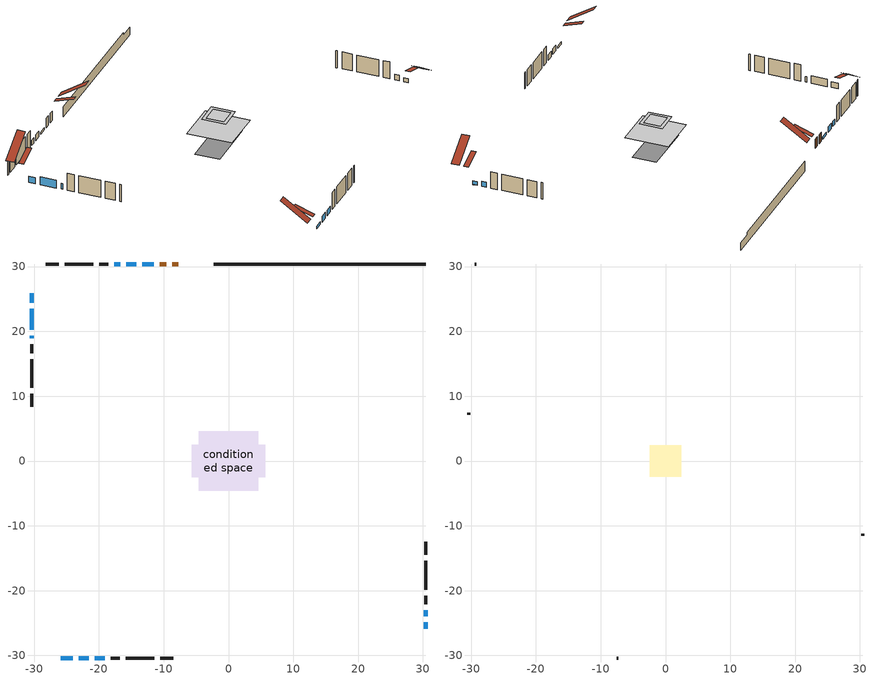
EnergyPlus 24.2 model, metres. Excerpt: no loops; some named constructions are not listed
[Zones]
conditioned space
 floor adiabatic (AdiabaticFloorConstruction): -4.55,-4.55 -4.55,4.55 4.55,4.55 4.55,-4.55 z1.57
 floor foundation (Slab1 construction): -5.64,-2.52 -5.64,2.52 5.64,2.52 5.64,-2.52 z-1.83
 wall outside (AdiabaticWallConstruction 1): -7.72,30.39 -8.64,30.39 / -9.57,30.39 -10.58,30.39 z0.35:2.38
 wall outside (AdiabaticWallConstruction): -30.39,25.85 -30.39,24.45 / -14.22,30.39 -15.77,30.39 / -23.14,-30.39 -21.58,-30.39 / -20.66,-30.39 -19.08,-30.39 z0.35:1.59; -11.51,30.39 -13.29,30.39 / -25.85,-30.39 -24.06,-30.39 z0.35:0.86; 30.39,-25.85 30.39,-24.9 z0.35:1.21; 30.39,-23.98 30.39,-23.04 / -16.69,30.39 -17.63,30.39 z0.35:1.52; -30.39,23.52 -30.39,20.22 z0.35:2.03; -30.39,19.29 -30.39,18.93 z0.35:1.57
 wall outside (Wall1 construction): -18.56,30.39 -19.91,30.39 / -18.15,-30.39 -16.81,-30.39 / -30.39,18 -30.39,16.66 / 30.39,-22.11 30.39,-20.76 z0.35:4.01
 wall outside (Wall2 construction): -20.84,30.39 -25.27,30.39 / -15.88,-30.39 -11.45,-30.39 / -30.39,15.73 -30.39,11.3 / 30.39,-19.83 30.39,-15.4 z0.35:4.01
 wall outside (Wall3 construction): -26.2,30.39 -28.23,30.39 / -10.52,-30.39 -8.49,-30.39 / -30.39,10.37 -30.39,8.34 / 30.39,-14.47 30.39,-12.44 z0.35:4.01
 wall foundation (FoundationWall1 construction): -2.24,30.39,-1.83 -2.24,30.39,0.35 27.13,30.39,0.35 27.13,30.39,-0.21 30.39,30.39,-0.21 30.39,30.39,-1.83
 window (WindowConstruction): -30.39,25.84 -30.39,24.45 z0.35:1.59
 window (WindowConstruction 9): -11.51,30.39 -13.29,30.39 z0.35:0.86
 window (WindowConstruction 10): -25.84,-30.39 -24.06,-30.39 z0.35:0.86
 window (WindowConstruction 1): -14.22,30.39 -15.77,30.39 z0.35:1.59
 window (WindowConstruction 2): -23.13,-30.39 -21.59,-30.39 z0.35:1.59
 window (WindowConstruction 3): 30.39,-25.84 30.39,-24.91 z0.35:1.21
 window (WindowConstruction 4): 30.39,-23.98 30.39,-23.04 z0.35:1.52
 window (WindowConstruction 5): -30.39,23.52 -30.39,20.22 z0.35:2.03
 window (WindowConstruction 6): -30.39,19.29 -30.39,18.93 z0.35:1.57
 window (WindowConstruction 7): -16.69,30.39 -17.63,30.39 z0.35:1.52
 window (WindowConstruction 8): -20.66,-30.39 -19.08,-30.39 z0.35:1.59
 door (Door): -7.72,30.39 -8.64,30.39 z0.35:2.38
 door (Door 1): -9.57,30.39 -10.58,30.39 z0.35:2.38
 ceiling adiabatic (AdiabaticFloorConstruction): 4.55,-4.55 4.55,4.55 -4.55,4.55 -4.55,-4.55 z1.57
 roof outside (Roof3 construction): -6.79,30.39,4.01 -6.79,26.44,5.33 -5.75,26.44,5.33 -5.75,30.39,4.01; -26.77,-30.39,4.01 -26.77,-26.44,5.33 -27.82,-26.44,5.33 -27.82,-30.39,4.01; -30.39,26.77,4.01 -26.44,26.77,5.33 -26.44,27.82,5.33 -30.39,27.82,4.01; 30.39,-26.77,4.01 26.44,-26.77,5.33 26.44,-27.82,5.33 30.39,-27.82,4.01
attic - vented
 floor to conditioned space (Floor1 construction Reversed): -1.78,-1.78 -1.78,1.78 1.78,1.78 1.78,-1.78 z4.01
 floor to conditioned space (Floor2 construction Reversed): -2.42,-2.42 -2.42,2.42 2.42,2.42 2.42,-2.42 z4.01
 wall outside (Wall4 construction): -29.16,30.39 -29.46,30.39 / -7.56,-30.39 -7.25,-30.39 / -30.39,7.41 -30.39,7.1 / 30.39,-11.51 30.39,-11.21 z0.35:4.01
 roof outside (Roof1 construction): -4.82,30.39,4.01 -4.82,24.91,7.66 -3.17,24.91,7.66 -3.17,30.39,4.01; -28.75,-30.39,4.01 -28.75,-24.91,7.66 -30.39,-24.91,7.66 -30.39,-30.39,4.01; -30.39,28.75,4.01 -24.91,28.75,7.66 -24.91,30.39,7.66 -30.39,30.39,4.01; 30.39,-28.75,4.01 24.91,-28.75,7.66 24.91,-30.39,7.66 30.39,-30.39,4.01
[Material] Roughness=Rough; Thermal Absorptance=0.9
Name | Thickness {m} | Conductivity {W/m-K} | Density {kg/m3} | Specific Heat {J/kg-K} | Solar Absorptance | Visible Absorptance
ceiling loosefill ins | 0.169333 | 0.0480833 | 16.02 | 1046.75 | 0.7 | 0.7
ceiling loosefill ins 1 | 0.0846667 | 0.0480833 | 16.02 | 1046.75 | 0.7 | 0.7
ceiling stud and cavity | 0.1397 | 0.0783191 | 65.682 | 1177.47 | 0.7 | 0.7
ceiling stud and cavity 1 | 0.1397 | 0.11633 | 65.682 | 1177.47 | 0.7 | 0.7
gypsum board | 0.0127 | 0.160291 | 801 | 837.4 | 0.6 | 0.6
[Construction]
Floor1 construction: ceiling loosefill ins, ceiling stud and cavity, gypsum board
Floor2 construction: ceiling loosefill ins 1, ceiling stud and cavity 1, gypsum board
[EnergyManagementSystem:OutputVariable] Type of Data in Variable=Summed; Update Frequency=ZoneTimestep
Name | EMS Variable | EMS Program or Subroutine | Units
loads_htg_floors_annual_outvar; Energy Management System Output Variable 15 | loads_htg_floors | component_loads_program | J
loads_htg_slabs_annual_outvar; Energy Management System Output Variable 16 | loads_htg_slabs | component_loads_program | J
loads_htg_internal_mass_annual_outvar; Energy Management System Output Variable 17 | loads_htg_internal_mass | component_loads_program | J
loads_htg_infil_annual_outvar; Energy Management System Output Variable 18 | loads_htg_infil | component_loads_program | J
loads_htg_natvent_annual_outvar; Energy Management System Output Variable 19 | loads_htg_natvent | component_loads_program | J
loads_htg_mechvent_annual_outvar; Energy Management System Output Variable 20 | loads_htg_mechvent | component_loads_program | J
loads_htg_whf_annual_outvar; Energy Management System Output Variable 21 | loads_htg_whf | component_loads_program | J
loads_htg_ducts_annual_outvar; Energy Management System Output Variable 22 | loads_htg_ducts | component_loads_program | J
loads_htg_intgains_annual_outvar; Energy Management System Output Variable 23 | loads_htg_intgains | component_loads_program | J
loads_htg_lighting_annual_outvar; Energy Management System Output Variable 24 | loads_htg_lighting | component_loads_program | J
loads_clg_roofs_annual_outvar; Energy Management System Output Variable 25 | loads_clg_roofs | component_loads_program | J
loads_clg_ceilings_annual_outvar; Energy Management System Output Variable 26 | loads_clg_ceilings | component_loads_program | J
loads_clg_walls_annual_outvar; Energy Management System Output Variable 27 | loads_clg_walls | component_loads_program | J
loads_clg_rim_joists_annual_outvar; Energy Management System Output Variable 28 | loads_clg_rim_joists | component_loads_program | J
loads_clg_foundation_walls_annual_outvar; Energy Management System Output Variable 29 | loads_clg_foundation_walls | component_loads_program | J
loads_clg_doors_annual_outvar; Energy Management System Output Variable 30 | loads_clg_doors | component_loads_program | J
loads_clg_windows_conduction_annual_outvar; Energy Management System Output Variable 31 | loads_clg_windows_conduction | component_loads_program | J
loads_clg_windows_solar_annual_outvar; Energy Management System Output Variable 32 | loads_clg_windows_solar | component_loads_program | J
loads_clg_skylights_conduction_annual_outvar; Energy Management System Output Variable 33 | loads_clg_skylights_conduction | component_loads_program | J
loads_clg_skylights_solar_annual_outvar; Energy Management System Output Variable 34 | loads_clg_skylights_solar | component_loads_program | J
loads_clg_floors_annual_outvar; Energy Management System Output Variable 35 | loads_clg_floors | component_loads_program | J
loads_clg_slabs_annual_outvar; Energy Management System Output Variable 36 | loads_clg_slabs | component_loads_program | J
loads_clg_internal_mass_annual_outvar; Energy Management System Output Variable 37 | loads_clg_internal_mass | component_loads_program | J
loads_clg_infil_annual_outvar; Energy Management System Output Variable 38 | loads_clg_infil | component_loads_program | J
loads_clg_natvent_annual_outvar; Energy Management System Output Variable 39 | loads_clg_natvent | component_loads_program | J
loads_clg_mechvent_annual_outvar; Energy Management System Output Variable 40 | loads_clg_mechvent | component_loads_program | J
loads_clg_whf_annual_outvar; Energy Management System Output Variable 41 | loads_clg_whf | component_loads_program | J
loads_clg_ducts_annual_outvar; Energy Management System Output Variable 42 | loads_clg_ducts | component_loads_program | J
loads_clg_intgains_annual_outvar; Energy Management System Output Variable 43 | loads_clg_intgains | component_loads_program | J
loads_clg_lighting_annual_outvar; Energy Management System Output Variable 44 | loads_clg_lighting | component_loads_program | J
loads_htg_tot_annual_outvar; Energy Management System Output Variable 1; Energy Management System Output Variable 45 | loads_htg_tot | total_loads_program | J
loads_clg_tot_annual_outvar; Energy Management System Output Variable 2; Energy Management System Output Variable 46 | loads_clg_tot | total_loads_program | J
Energy Management System Output Variable 3 | htg_unmet_hours | unmet_hours_program | hr
Energy Management System Output Variable 4 | clg_unmet_hours | unmet_hours_program | hr
Energy Management System Output Variable 5 | loads_htg_roofs | component_loads_program | J
Energy Management System Output Variable 6 | loads_htg_ceilings | component_loads_program | J
Energy Management System Output Variable 7 | loads_htg_walls | component_loads_program | J
Energy Management System Output Variable 8 | loads_htg_rim_joists | component_loads_program | J
Energy Management System Output Variable 9 | loads_htg_foundation_walls | component_loads_program | J
Energy Management System Output Variable 10 | loads_htg_doors | component_loads_program | J
Energy Management System Output Variable 11 | loads_htg_windows_conduction | component_loads_program | J
Energy Management System Output Variable 12 | loads_htg_windows_solar | component_loads_program | J
Energy Management System Output Variable 13 | loads_htg_skylights_conduction | component_loads_program | J
Energy Management System Output Variable 14 | loads_htg_skylights_solar | component_loads_program | J
[Schedule:Day:Interval]
interior lighting schedule day: No, 01:00, 0.108182, 04:00, 0.0901515, 05:00, 0.0991667, 06:00, 0.162273, 07:00, 0.270455, 08:00, 0.342576, 10:00, 0.369621, 11:00, 0.351591, 12:00, 0.333561, 13:00, 0.324545, 14:00, 0.31553, 15:00, 0.333561, 16:00, 0.369621, 17:00, 0.450758, 18:00, 0.585985, 19:00, 0.775303, 20:00, 0.955606, 21:00, 0.991667, 22:00, 0.712197, 23:00, 0.360606, 24:00, 0.162273
interior lighting schedule day 1: No, 01:00, 0.100909, 04:00, 0.0840909, 05:00, 0.0925, 06:00, 0.151364, 07:00, 0.252273, 08:00, 0.319545, 10:00, 0.344773, 11:00, 0.327955, 12:00, 0.311136, 13:00, 0.302727, 14:00, 0.294318, 15:00, 0.311136, 16:00, 0.344773, 17:00, 0.420455, 18:00, 0.546591, 19:00, 0.723182, 20:00, 0.891364, 21:00, 0.925, 22:00, 0.664318, 23:00, 0.336364, 24:00, 0.151364
interior lighting schedule day 2: No, 01:00, 0.0927273, 04:00, 0.0772727, 05:00, 0.085, 06:00, 0.139091, 07:00, 0.231818, 08:00, 0.293636, 10:00, 0.316818, 11:00, 0.301364, 12:00, 0.285909, 13:00, 0.278182, 14:00, 0.270455, 15:00, 0.285909, 16:00, 0.316818, 17:00, 0.386364, 18:00, 0.502273, 19:00, 0.664545, 20:00, 0.819091, 21:00, 0.85, 22:00, 0.610455, 23:00, 0.309091, 24:00, 0.139091
interior lighting schedule day 3: No, 01:00, 0.0845455, 04:00, 0.0704545, 05:00, 0.0775, 06:00, 0.126818, 07:00, 0.211364, 08:00, 0.267727, 10:00, 0.288864, 11:00, 0.274773, 12:00, 0.260682, 13:00, 0.253636, 14:00, 0.246591, 15:00, 0.260682, 16:00, 0.288864, 17:00, 0.352273, 18:00, 0.457955, 19:00, 0.605909, 20:00, 0.746818, 21:00, 0.775, 22:00, 0.556591, 23:00, 0.281818, 24:00, 0.126818
interior lighting schedule day 4: No, 01:00, 0.0763636, 04:00, 0.0636364, 05:00, 0.07, 06:00, 0.114545, 07:00, 0.190909, 08:00, 0.241818, 10:00, 0.260909, 11:00, 0.248182, 12:00, 0.235455, 13:00, 0.229091, 14:00, 0.222727, 15:00, 0.235455, 16:00, 0.260909, 17:00, 0.318182, 18:00, 0.413636, 19:00, 0.547273, 20:00, 0.674545, 21:00, 0.7, 22:00, 0.502727, 23:00, 0.254545, 24:00, 0.114545
interior lighting schedule day 5: No, 01:00, 0.0727273, 04:00, 0.0606061, 05:00, 0.0666667, 06:00, 0.109091, 07:00, 0.181818, 08:00, 0.230303, 10:00, 0.248485, 11:00, 0.236364, 12:00, 0.224242, 13:00, 0.218182, 14:00, 0.212121, 15:00, 0.224242, 16:00, 0.248485, 17:00, 0.30303, 18:00, 0.393939, 19:00, 0.521212, 20:00, 0.642424, 21:00, 0.666667, 22:00, 0.478788, 23:00, 0.242424, 24:00, 0.109091
interior lighting schedule day 6: No, 01:00, 0.0745455, 04:00, 0.0621212, 05:00, 0.0683333, 06:00, 0.111818, 07:00, 0.186364, 08:00, 0.236061, 10:00, 0.254697, 11:00, 0.242273, 12:00, 0.229848, 13:00, 0.223636, 14:00, 0.217424, 15:00, 0.229848, 16:00, 0.254697, 17:00, 0.310606, 18:00, 0.403788, 19:00, 0.534242, 20:00, 0.658485, 21:00, 0.683333, 22:00, 0.490758, 23:00, 0.248485, 24:00, 0.111818
interior lighting schedule day 7: No, 01:00, 0.08, 04:00, 0.0666667, 05:00, 0.0733333, 06:00, 0.12, 07:00, 0.2, 08:00, 0.253333, 10:00, 0.273333, 11:00, 0.26, 12:00, 0.246667, 13:00, 0.24, 14:00, 0.233333, 15:00, 0.246667, 16:00, 0.273333, 17:00, 0.333333, 18:00, 0.433333, 19:00, 0.573333, 20:00, 0.706667, 21:00, 0.733333, 22:00, 0.526667, 23:00, 0.266667, 24:00, 0.12
interior lighting schedule day 8: No, 01:00, 0.0890909, 04:00, 0.0742424, 05:00, 0.0816667, 06:00, 0.133636, 07:00, 0.222727, 08:00, 0.282121, 10:00, 0.304394, 11:00, 0.289545, 12:00, 0.274697, 13:00, 0.267273, 14:00, 0.259848, 15:00, 0.274697, 16:00, 0.304394, 17:00, 0.371212, 18:00, 0.482576, 19:00, 0.638485, 20:00, 0.78697, 21:00, 0.816667, 22:00, 0.586515, 23:00, 0.29697, 24:00, 0.133636
interior lighting schedule day 9: No, 01:00, 0.0972727, 04:00, 0.0810606, 05:00, 0.0891667, 06:00, 0.145909, 07:00, 0.243182, 08:00, 0.30803, 10:00, 0.332348, 11:00, 0.316136, 12:00, 0.299924, 13:00, 0.291818, 14:00, 0.283712, 15:00, 0.299924, 16:00, 0.332348, 17:00, 0.405303, 18:00, 0.526894, 19:00, 0.697121, 20:00, 0.859242, 21:00, 0.891667, 22:00, 0.640379, 23:00, 0.324242, 24:00, 0.145909
interior lighting schedule day 10: No, 01:00, 0.105455, 04:00, 0.0878788, 05:00, 0.0966667, 06:00, 0.158182, 07:00, 0.263636, 08:00, 0.333939, 10:00, 0.360303, 11:00, 0.342727, 12:00, 0.325152, 13:00, 0.316364, 14:00, 0.307576, 15:00, 0.325152, 16:00, 0.360303, 17:00, 0.439394, 18:00, 0.571212, 19:00, 0.755758, 20:00, 0.931515, 21:00, 0.966667, 22:00, 0.694242, 23:00, 0.351515, 24:00, 0.158182
interior lighting schedule day 11: No, 01:00, 0.109091, 04:00, 0.0909091, 05:00, 0.1, 06:00, 0.163636, 07:00, 0.272727, 08:00, 0.345455, 10:00, 0.372727, 11:00, 0.354545, 12:00, 0.336364, 13:00, 0.327273, 14:00, 0.318182, 15:00, 0.336364, 16:00, 0.372727, 17:00, 0.454545, 18:00, 0.590909, 19:00, 0.781818, 20:00, 0.963636, 21:00, 1, 22:00, 0.718182, 23:00, 0.363636, 24:00, 0.163636
interior lighting schedule default day; occupants schedule default day; clothes dryer schedule default day; cooking range schedule default day; mech vent bath fan 0 schedule default day; misc plug loads schedule default day; general water use schedule default day; clothes dryer exhaust 0 schedule default day; cooling season schedule day; cooling season schedule day 2; cooling season schedule default day; exterior lighting schedule default day; natural vent schedule default day: No, 24:00, 0
occupants schedule day: No, 05:00, 0.426829, 06:00, 0.719512, 07:00, 1, 08:00, 0.670732, 09:00, 0.329268, 14:00, 0.170732, 15:00, 0.231707, 16:00, 0.329268, 17:00, 0.5, 18:00, 0.670732, 19:00, 0.829268, 21:00, 1, 22:00, 0.853659, 23:00, 0.646341, 24:00, 0.426829
clothes dryer schedule day; clothes dryer exhaust 0 schedule day: No, 01:00, 0.123457, 02:00, 0.0740741, 03:00, 0.0493827, 04:00, 0.0246914, 05:00, 0.0493827, 06:00, 0.0740741, 07:00, 0.197531, 08:00, 0.395062, 09:00, 0.592593, 10:00, 0.839506, 11:00, 0.962963, 12:00, 1, 13:00, 0.91358, 14:00, 0.82716, 15:00, 0.716049, 16:00, 0.753086, 17:00, 0.679012, 18:00, 0.666667, 20:00, 0.62963, 21:00, 0.641975, 22:00, 0.666667, 23:00, 0.54321, 24:00, 0.296296
cooking range schedule day: No, 05:00, 0.0597015, 06:00, 0.11194, 07:00, 0.171642, 08:00, 0.291045, 11:00, 0.343284, 12:00, 0.402985, 13:00, 0.462687, 14:00, 0.343284, 15:00, 0.291045, 16:00, 0.402985, 17:00, 0.567164, 18:00, 1, 19:00, 0.850746, 20:00, 0.432836, 21:00, 0.291045, 22:00, 0.231343, 23:00, 0.171642, 24:00, 0.11194
mech vent bath fan 0 schedule day: No, 07:00, 0, 15:00, 1, 24:00, 0
misc plug loads schedule day: No, 06:00, 0.705882, 07:00, 0.745098, 08:00, 0.803922, 15:00, 0.823529, 16:00, 0.862745, 17:00, 0.921569, 18:00, 0.980392, 19:00, 1, 20:00, 0.980392, 21:00, 0.941176, 22:00, 0.862745, 23:00, 0.784314, 24:00, 0.72549
general water use schedule day: No, 01:00, 0.315068, 03:00, 0.287671, 04:00, 0.342466, 05:00, 0.369863, 06:00, 0.520548, 07:00, 0.60274, 08:00, 0.534247, 10:00, 0.506849, 11:00, 0.465753, 14:00, 0.479452, 15:00, 0.534247, 16:00, 0.589041, 17:00, 0.69863, 18:00, 0.876712, 19:00, 0.890411, 20:00, 0.986301, 21:00, 1, 22:00, 0.863014, 23:00, 0.616438, 24:00, 0.465753
cooling season schedule day 1: No, 24:00, 1
exterior lighting schedule day: No, 01:00, 0.566667, 03:00, 0.524167, 05:00, 0.495833, 06:00, 0.5525, 07:00, 0.623333, 08:00, 0.580833, 09:00, 0.439167, 10:00, 0.354167, 12:00, 0.34, 13:00, 0.354167, 14:00, 0.396667, 15:00, 0.425, 16:00, 0.495833, 17:00, 0.623333, 18:00, 0.793333, 19:00, 0.906667, 20:00, 0.963333, 21:00, 0.991667, 22:00, 0.920833, 23:00, 0.793333, 24:00, 0.665833
exterior lighting schedule day 1: No, 01:00, 0.528571, 03:00, 0.488929, 05:00, 0.4625, 06:00, 0.515357, 07:00, 0.581429, 08:00, 0.541786, 09:00, 0.409643, 10:00, 0.330357, 12:00, 0.317143, 13:00, 0.330357, 14:00, 0.37, 15:00, 0.396429, 16:00, 0.4625, 17:00, 0.581429, 18:00, 0.74, 19:00, 0.845714, 20:00, 0.898571, 21:00, 0.925, 22:00, 0.858929, 23:00, 0.74, 24:00, 0.621071
exterior lighting schedule day 10: No, 01:00, 0.552381, 03:00, 0.510952, 05:00, 0.483333, 06:00, 0.538571, 07:00, 0.607619, 08:00, 0.56619, 09:00, 0.428095, 10:00, 0.345238, 12:00, 0.331429, 13:00, 0.345238, 14:00, 0.386667, 15:00, 0.414286, 16:00, 0.483333, 17:00, 0.607619, 18:00, 0.773333, 19:00, 0.88381, 20:00, 0.939048, 21:00, 0.966667, 22:00, 0.897619, 23:00, 0.773333, 24:00, 0.649048
exterior lighting schedule day 11: No, 01:00, 0.571429, 03:00, 0.528571, 05:00, 0.5, 06:00, 0.557143, 07:00, 0.628571, 08:00, 0.585714, 09:00, 0.442857, 10:00, 0.357143, 12:00, 0.342857, 13:00, 0.357143, 14:00, 0.4, 15:00, 0.428571, 16:00, 0.5, 17:00, 0.628571, 18:00, 0.8, 19:00, 0.914286, 20:00, 0.971429, 21:00, 1, 22:00, 0.928571, 23:00, 0.8, 24:00, 0.671429
exterior lighting schedule day 2: No, 01:00, 0.485714, 03:00, 0.449286, 05:00, 0.425, 06:00, 0.473571, 07:00, 0.534286, 08:00, 0.497857, 09:00, 0.376429, 10:00, 0.303571, 12:00, 0.291429, 13:00, 0.303571, 14:00, 0.34, 15:00, 0.364286, 16:00, 0.425, 17:00, 0.534286, 18:00, 0.68, 19:00, 0.777143, 20:00, 0.825714, 21:00, 0.85, 22:00, 0.789286, 23:00, 0.68, 24:00, 0.570714
exterior lighting schedule day 3: No, 01:00, 0.442857, 03:00, 0.409643, 05:00, 0.3875, 06:00, 0.431786, 07:00, 0.487143, 08:00, 0.453929, 09:00, 0.343214, 10:00, 0.276786, 12:00, 0.265714, 13:00, 0.276786, 14:00, 0.31, 15:00, 0.332143, 16:00, 0.3875, 17:00, 0.487143, 18:00, 0.62, 19:00, 0.708571, 20:00, 0.752857, 21:00, 0.775, 22:00, 0.719643, 23:00, 0.62, 24:00, 0.520357
exterior lighting schedule day 4: No, 01:00, 0.4, 03:00, 0.37, 05:00, 0.35, 06:00, 0.39, 07:00, 0.44, 08:00, 0.41, 09:00, 0.31, 10:00, 0.25, 12:00, 0.24, 13:00, 0.25, 14:00, 0.28, 15:00, 0.3, 16:00, 0.35, 17:00, 0.44, 18:00, 0.56, 19:00, 0.64, 20:00, 0.68, 21:00, 0.7, 22:00, 0.65, 23:00, 0.56, 24:00, 0.47
exterior lighting schedule day 5: No, 01:00, 0.380952, 03:00, 0.352381, 05:00, 0.333333, 06:00, 0.371429, 07:00, 0.419048, 08:00, 0.390476, 09:00, 0.295238, 10:00, 0.238095, 12:00, 0.228571, 13:00, 0.238095, 14:00, 0.266667, 15:00, 0.285714, 16:00, 0.333333, 17:00, 0.419048, 18:00, 0.533333, 19:00, 0.609524, 20:00, 0.647619, 21:00, 0.666667, 22:00, 0.619048, 23:00, 0.533333, 24:00, 0.447619
exterior lighting schedule day 6: No, 01:00, 0.390476, 03:00, 0.36119, 05:00, 0.341667, 06:00, 0.380714, 07:00, 0.429524, 08:00, 0.400238, 09:00, 0.302619, 10:00, 0.244048, 12:00, 0.234286, 13:00, 0.244048, 14:00, 0.273333, 15:00, 0.292857, 16:00, 0.341667, 17:00, 0.429524, 18:00, 0.546667, 19:00, 0.624762, 20:00, 0.66381, 21:00, 0.683333, 22:00, 0.634524, 23:00, 0.546667, 24:00, 0.45881
exterior lighting schedule day 7: No, 01:00, 0.419048, 03:00, 0.387619, 05:00, 0.366667, 06:00, 0.408571, 07:00, 0.460952, 08:00, 0.429524, 09:00, 0.324762, 10:00, 0.261905, 12:00, 0.251429, 13:00, 0.261905, 14:00, 0.293333, 15:00, 0.314286, 16:00, 0.366667, 17:00, 0.460952, 18:00, 0.586667, 19:00, 0.670476, 20:00, 0.712381, 21:00, 0.733333, 22:00, 0.680952, 23:00, 0.586667, 24:00, 0.492381
exterior lighting schedule day 8: No, 01:00, 0.466667, 03:00, 0.431667, 05:00, 0.408333, 06:00, 0.455, 07:00, 0.513333, 08:00, 0.478333, 09:00, 0.361667, 10:00, 0.291667, 12:00, 0.28, 13:00, 0.291667, 14:00, 0.326667, 15:00, 0.35, 16:00, 0.408333, 17:00, 0.513333, 18:00, 0.653333, 19:00, 0.746667, 20:00, 0.793333, 21:00, 0.816667, 22:00, 0.758333, 23:00, 0.653333, 24:00, 0.548333
exterior lighting schedule day 9: No, 01:00, 0.509524, 03:00, 0.47131, 05:00, 0.445833, 06:00, 0.496786, 07:00, 0.560476, 08:00, 0.522262, 09:00, 0.394881, 10:00, 0.318452, 12:00, 0.305714, 13:00, 0.318452, 14:00, 0.356667, 15:00, 0.382143, 16:00, 0.445833, 17:00, 0.560476, 18:00, 0.713333, 19:00, 0.815238, 20:00, 0.86619, 21:00, 0.891667, 22:00, 0.827976, 23:00, 0.713333, 24:00, 0.59869
[Schedule:Week:Daily]
clothes dryer exhaust 0 schedule Week Rule - Jan1-Dec31: clothes dryer exhaust 0 schedule day, clothes dryer exhaust 0 schedule day, clothes dryer exhaust 0 schedule day, clothes dryer exhaust 0 schedule day, clothes dryer exhaust 0 schedule day, clothes dryer exhaust 0 schedule day, clothes dryer exhaust 0 schedule day, clothes dryer exhaust 0 schedule default day, clothes dryer exhaust 0 schedule default day, clothes dryer exhaust 0 schedule default day, clothes dryer exhaust 0 schedule default day, clothes dryer exhaust 0 schedule default day
cooling season schedule Week Rule - Jan1-May26: cooling season schedule day, cooling season schedule day, cooling season schedule day, cooling season schedule day, cooling season schedule day, cooling season schedule day, cooling season schedule day, cooling season schedule default day, cooling season schedule default day, cooling season schedule default day, cooling season schedule default day, cooling season schedule default day
cooling season schedule Week Rule - May27-Jun2: cooling season schedule day, cooling season schedule day, cooling season schedule day, cooling season schedule day, cooling season schedule day, cooling season schedule day 1, cooling season schedule day 1, cooling season schedule default day, cooling season schedule default day, cooling season schedule default day, cooling season schedule default day, cooling season schedule default day
cooling season schedule Week Rule - Jun3-Aug25: cooling season schedule day 1, cooling season schedule day 1, cooling season schedule day 1, cooling season schedule day 1, cooling season schedule day 1, cooling season schedule day 1, cooling season schedule day 1, cooling season schedule default day, cooling season schedule default day, cooling season schedule default day, cooling season schedule default day, cooling season schedule default day
cooling season schedule Week Rule - Aug26-Sep1: cooling season schedule day 1, cooling season schedule day 1, cooling season schedule day 1, cooling season schedule day 1, cooling season schedule day 1, cooling season schedule day 1, cooling season schedule day 2, cooling season schedule default day, cooling season schedule default day, cooling season schedule default day, cooling season schedule default day, cooling season schedule default day
cooling season schedule Week Rule - Sep2-Dec31: cooling season schedule day 2, cooling season schedule day 2, cooling season schedule day 2, cooling season schedule day 2, cooling season schedule day 2, cooling season schedule day 2, cooling season schedule day 2, cooling season schedule default day, cooling season schedule default day, cooling season schedule default day, cooling season schedule default day, cooling season schedule default day
exterior lighting schedule Week Rule - Dec2-Dec31: exterior lighting schedule day 11, exterior lighting schedule day 11, exterior lighting schedule day 11, exterior lighting schedule day 11, exterior lighting schedule day 11, exterior lighting schedule day 11, exterior lighting schedule day 11, exterior lighting schedule default day, exterior lighting schedule default day, exterior lighting schedule default day, exterior lighting schedule default day, exterior lighting schedule default day
natural vent schedule Week Rule - Jan1-Dec31: natural vent schedule default day, natural vent schedule default day, natural vent schedule default day, natural vent schedule default day, natural vent schedule default day, natural vent schedule default day, natural vent schedule default day, natural vent schedule default day, natural vent schedule default day, natural vent schedule default day, natural vent schedule default day, natural vent schedule default day
[Schedule:Year]
clothes dryer exhaust 0 schedule: clothes dryer exhaust 0 schedule Week Rule - Jan1-Dec31, 1, 1, 12, 31
cooling season schedule: cooling season schedule Week Rule - Jan1-May26, 1, 1, 5, 26, cooling season schedule Week Rule - May27-Jun2, 5, 27, 6, 2, cooling season schedule Week Rule - Jun3-Aug25, 6, 3, 8, 25, cooling season schedule Week Rule - Aug26-Sep1, 8, 26, 9, 1, cooling season schedule Week Rule - Sep2-Dec31, 9, 2, 12, 31
natural vent schedule: natural vent schedule Week Rule - Jan1-Dec31, 1, 1, 12, 31
